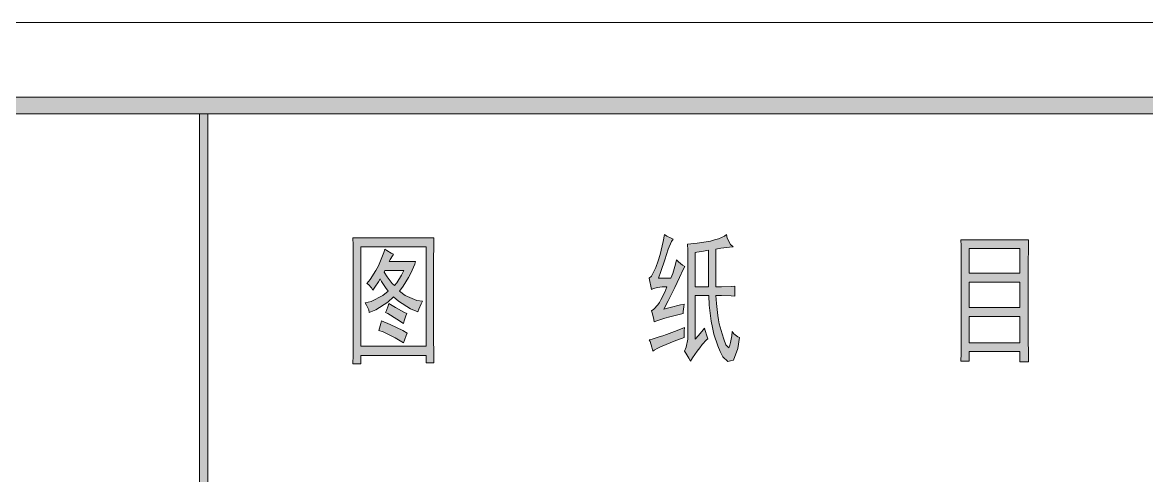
# Model space of a CAD drawing. Header units: millimetres. Extents: x 0 to 207, y 0 to 293.
# Drawn here: x 67.1 to 133.8, y 265.8 to 292.6 of the extents above; entities that cross this region are included whole.
import ezdxf

# ---------------------------------------------------------------- set-up
doc = ezdxf.new("R2010")
doc.units = ezdxf.units.MM

msp = doc.modelspace()

# ---------------------------------------------------------------- hatches: boundary and pattern name
h = msp.add_hatch(color=0)
h.dxf.hatch_style = 2
h.paths.add_polyline_path([(202.483861, 288.208861), (201.499611, 287.224611), (25.124833, 287.224611), (24.140583, 288.208861)])
h = msp.add_hatch(color=0)
h.dxf.hatch_style = 2
h.paths.add_polyline_path([(77.593472, 287.224611), (78.087361, 287.224611), (78.087361, 242.883972), (77.593472, 242.883972)])
h = msp.add_hatch(color=0)
h.paths.add_polyline_path([(91.517611, 279.862139), (91.5035, 279.445861), (91.492917, 278.532167), (91.492917, 278.03475), (91.492917, 274.482278), (91.492917, 273.967222), (91.5035, 272.95475), (91.517611, 272.457333), (91.051944, 272.457333), (91.051944, 272.887722), (87.167861, 272.887722), (87.167861, 272.390306), (86.705722, 272.390306), (86.716306, 272.905361), (86.726889, 273.967222), (86.726889, 274.514028), (86.726889, 278.03475), (86.726889, 278.514528), (86.716306, 279.428222), (86.705722, 279.862139)])
h.paths.add_polyline_path([(91.051944, 273.452167), (91.051944, 279.329444), (87.167861, 279.329444), (87.167861, 273.452167)])
h = msp.add_hatch(color=0)
h.dxf.hatch_style = 2
h.paths.add_polyline_path([(105.720444, 279.795111), (105.625194, 279.646944), (105.427639, 279.188333), (105.325333, 278.881417), (105.2195, 278.5745), (104.986667, 277.868944), (104.859667, 277.470306), (105.579333, 277.470306), (105.69575, 277.752528), (105.868611, 278.299333), (105.928583, 278.567444), (106.034417, 278.451028), (106.277833, 278.249944), (106.415417, 278.168806), (106.323694, 277.985361), (106.090861, 277.512639), (105.953278, 277.219833), (105.812167, 276.930556), (105.417056, 276.140333), (105.163056, 275.642917), (105.544056, 275.741694), (106.150833, 275.893389), (106.369556, 275.942778), (106.348389, 275.776972), (106.323694, 275.49475), (106.323694, 275.378333), (106.242556, 275.360694), (105.847444, 275.261917), (105.533472, 275.17725), (105.2195, 275.096111), (104.753833, 274.947944), (104.602139, 274.880917), (104.580972, 275.029083), (104.499833, 275.360694), (104.439861, 275.544139), (104.580972, 275.642917), (104.813806, 275.893389), (104.905528, 276.041556), (104.99725, 276.19325), (105.2195, 276.655389), (105.3465, 276.972889), (105.275944, 276.972889), (105.067806, 276.95525), (104.930222, 276.937611), (104.789111, 276.9235), (104.545694, 276.856472), (104.439861, 276.807083), (104.302278, 277.470306), (104.439861, 277.604361), (104.700917, 278.119417), (104.824389, 278.500417), (104.947861, 278.881417), (105.138361, 279.661056), (105.208917, 280.059694), (105.3465, 279.978556), (105.604028, 279.8445)])
h = msp.add_hatch(color=0)
h.paths.add_polyline_path([(107.787722, 273.882556), (107.696, 273.815528), (107.452583, 273.550944), (107.300889, 273.353389), (107.149194, 273.152306), (106.8705, 272.753667), (106.7435, 272.556111), (106.64825, 272.739556), (106.475389, 273.035889), (106.39425, 273.152306), (106.496556, 273.385139), (106.602389, 273.850806), (106.602389, 274.083639), (106.602389, 278.168806), (106.602389, 278.482778), (106.591806, 279.146), (106.577694, 279.49525), (107.138611, 279.544639), (107.932361, 279.671639), (108.17225, 279.745722), (108.408611, 279.819806), (108.764917, 279.978556), (108.881333, 280.059694), (108.937778, 279.8445), (109.135333, 279.477611), (109.276444, 279.329444), (109.068306, 279.311806), (108.556778, 279.248306), (108.253389, 279.195389), (108.253389, 276.972889), (108.588528, 276.972889), (109.160028, 276.987), (109.392861, 277.004639), (109.392861, 276.408444), (109.160028, 276.422556), (108.588528, 276.440194), (108.253389, 276.440194), (108.288667, 275.974528), (108.369806, 275.261917), (108.415667, 275.011444), (108.461528, 274.7645), (108.623806, 274.182417), (108.740222, 273.850806), (108.856639, 273.519194), (109.025972, 273.342806), (109.078889, 273.501556), (109.131806, 273.660306), (109.205889, 274.066), (109.230583, 274.316472), (109.332889, 274.182417), (109.555139, 273.998972), (109.671556, 273.949583), (109.565722, 273.304), (109.297611, 272.612556), (109.135333, 272.570222), (108.973056, 272.531417), (108.666139, 272.813639), (108.5215, 273.134667), (108.373333, 273.459222), (108.147556, 274.164778), (108.066417, 274.549306), (107.985278, 274.930306), (107.868861, 275.87575), (107.833583, 276.440194), (107.022194, 276.440194), (107.022194, 273.850806), (107.21975, 274.083639), (107.498444, 274.41525), (107.579583, 274.514028), (107.614861, 274.379972), (107.717167, 274.066)])
h.paths.add_polyline_path([(107.022194, 276.972889), (107.812417, 276.972889), (107.812417, 279.131889), (107.519611, 279.078972), (107.1245, 279.015472), (107.022194, 278.997833)])
h = msp.add_hatch(color=0)
h.paths.add_polyline_path([(126.827139, 279.759833), (126.816556, 279.280056), (126.802444, 278.366361), (126.802444, 277.935972), (126.802444, 274.048361), (126.802444, 273.801417), (126.816556, 273.035889), (126.827139, 272.520833), (126.315611, 272.520833), (126.315611, 273.120556), (123.292306, 273.120556), (123.292306, 272.556111), (122.805472, 272.556111), (122.816056, 273.004139), (122.826639, 273.71675), (122.826639, 273.984861), (122.826639, 277.935972), (122.826639, 278.482778), (122.816056, 279.396472), (122.805472, 279.759833)])
h.paths.add_polyline_path([(126.315611, 273.649722), (126.315611, 275.212528), (123.292306, 275.212528), (123.292306, 273.649722)])
h.paths.add_polyline_path([(126.315611, 275.741694), (126.315611, 277.237472), (123.292306, 277.237472), (123.292306, 275.741694)])
h.paths.add_polyline_path([(126.315611, 277.770167), (126.315611, 279.230667), (123.292306, 279.230667), (123.292306, 277.770167)])
h = msp.add_hatch(color=0)
h.paths.add_polyline_path([(89.12225, 278.899056), (89.051694, 278.79675), (88.924694, 278.581556), (88.864722, 278.465139), (90.424, 278.465139), (90.378139, 278.316972), (90.226444, 277.950083), (90.120611, 277.734889), (90.014778, 277.519694), (89.690222, 277.004639), (89.4715, 276.704778), (89.817222, 276.457833), (90.505139, 276.157972), (90.840278, 276.108583), (90.759139, 275.960417), (90.621556, 275.642917), (90.561583, 275.477111), (90.131194, 275.660556), (89.411528, 276.108583), (89.12225, 276.373167), (88.783583, 276.059194), (88.063917, 275.593528), (87.679389, 275.445361), (87.644111, 275.593528), (87.517111, 275.87575), (87.425389, 276.009806), (87.795806, 276.090944), (88.483722, 276.440194), (88.797694, 276.704778), (88.631889, 276.9235), (88.402583, 277.286861), (88.332028, 277.438556), (88.226194, 277.269222), (88.007472, 276.937611), (87.891056, 276.771806), (87.806389, 276.905861), (87.633528, 277.103417), (87.541806, 277.170444), (87.739361, 277.403278), (88.0745, 277.925389), (88.215611, 278.218194), (88.353194, 278.507472), (88.55075, 278.997833), (88.610722, 279.195389), (88.727139, 279.11425), (88.981139, 278.966083)])
h.paths.add_polyline_path([(88.564861, 277.833667), (88.737722, 277.551444), (89.041111, 277.156333), (89.168111, 277.039917), (89.319806, 277.205722), (89.5985, 277.65375), (89.7255, 277.935972), (88.610722, 277.935972)])
h = msp.add_hatch(color=0)
h.dxf.hatch_style = 2
h.paths.add_polyline_path([(88.843556, 275.974528), (89.238667, 275.741694), (89.771361, 275.445361), (89.912472, 275.378333), (89.8525, 275.244278), (89.750194, 274.947944), (89.704333, 274.778611), (89.309222, 275.046722), (88.773, 275.378333), (88.631889, 275.445361), (88.691861, 275.561778), (88.797694, 275.826361)])
h = msp.add_hatch(color=0)
h.dxf.hatch_style = 2
h.paths.add_polyline_path([(88.402583, 274.947944), (88.910583, 274.729222), (89.679639, 274.365861), (89.933639, 274.214167), (89.877194, 274.083639), (89.760778, 273.801417), (89.704333, 273.649722), (89.224556, 273.931944), (88.494306, 274.298833), (88.236778, 274.379972), (88.286167, 274.514028), (88.367306, 274.79625)])
h = msp.add_hatch(color=0)
h.dxf.hatch_style = 2
h.paths.add_polyline_path([(104.302278, 273.815528), (104.485722, 273.868444), (104.887889, 273.991917), (105.103083, 274.066), (105.318278, 274.140083), (105.963861, 274.379972), (106.39425, 274.549306), (106.380139, 274.348222), (106.369556, 274.048361), (106.369556, 273.949583), (105.776889, 273.734389), (105.06075, 273.452167), (104.940806, 273.385139), (104.817333, 273.318111), (104.602139, 273.201694), (104.510417, 273.152306), (104.453972, 273.385139), (104.348139, 273.71675)])

# ---------------------------------------------------------------- linework, layer by layer
at = {"color": 0, "lineweight": 0}
for points in [[(0, 0), (206.918278, 0), (206.918278, 292.643278), (0, 292.643278)], [(202.483861, 288.208861), (201.499611, 287.224611), (25.124833, 287.224611), (24.140583, 288.208861)], [(77.593472, 287.224611), (78.087361, 287.224611), (78.087361, 242.883972), (77.593472, 242.883972)], [(91.517611, 279.862139), (91.5035, 279.445861), (91.492917, 278.532167), (91.492917, 278.03475), (91.492917, 274.482278), (91.492917, 273.967222), (91.5035, 272.95475), (91.517611, 272.457333), (91.051944, 272.457333), (91.051944, 272.887722), (87.167861, 272.887722), (87.167861, 272.390306), (86.705722, 272.390306), (86.716306, 272.905361), (86.726889, 273.967222), (86.726889, 274.514028), (86.726889, 278.03475), (86.726889, 278.514528), (86.716306, 279.428222), (86.705722, 279.862139)], [(105.720444, 279.795111), (105.625194, 279.646944), (105.427639, 279.188333), (105.325333, 278.881417), (105.2195, 278.5745), (104.986667, 277.868944), (104.859667, 277.470306), (105.579333, 277.470306), (105.69575, 277.752528), (105.868611, 278.299333), (105.928583, 278.567444), (106.034417, 278.451028), (106.277833, 278.249944), (106.415417, 278.168806), (106.323694, 277.985361), (106.090861, 277.512639), (105.953278, 277.219833), (105.812167, 276.930556), (105.417056, 276.140333), (105.163056, 275.642917), (105.544056, 275.741694), (106.150833, 275.893389), (106.369556, 275.942778), (106.348389, 275.776972), (106.323694, 275.49475), (106.323694, 275.378333), (106.242556, 275.360694), (105.847444, 275.261917), (105.533472, 275.17725), (105.2195, 275.096111), (104.753833, 274.947944), (104.602139, 274.880917), (104.580972, 275.029083), (104.499833, 275.360694), (104.439861, 275.544139), (104.580972, 275.642917), (104.813806, 275.893389), (104.905528, 276.041556), (104.99725, 276.19325), (105.2195, 276.655389), (105.3465, 276.972889), (105.275944, 276.972889), (105.067806, 276.95525), (104.930222, 276.937611), (104.789111, 276.9235), (104.545694, 276.856472), (104.439861, 276.807083), (104.302278, 277.470306), (104.439861, 277.604361), (104.700917, 278.119417), (104.824389, 278.500417), (104.947861, 278.881417), (105.138361, 279.661056), (105.208917, 280.059694), (105.3465, 279.978556), (105.604028, 279.8445)], [(107.787722, 273.882556), (107.696, 273.815528), (107.452583, 273.550944), (107.300889, 273.353389), (107.149194, 273.152306), (106.8705, 272.753667), (106.7435, 272.556111), (106.64825, 272.739556), (106.475389, 273.035889), (106.39425, 273.152306), (106.496556, 273.385139), (106.602389, 273.850806), (106.602389, 274.083639), (106.602389, 278.168806), (106.602389, 278.482778), (106.591806, 279.146), (106.577694, 279.49525), (107.138611, 279.544639), (107.932361, 279.671639), (108.17225, 279.745722), (108.408611, 279.819806), (108.764917, 279.978556), (108.881333, 280.059694), (108.937778, 279.8445), (109.135333, 279.477611), (109.276444, 279.329444), (109.068306, 279.311806), (108.556778, 279.248306), (108.253389, 279.195389), (108.253389, 276.972889), (108.588528, 276.972889), (109.160028, 276.987), (109.392861, 277.004639), (109.392861, 276.408444), (109.160028, 276.422556), (108.588528, 276.440194), (108.253389, 276.440194), (108.288667, 275.974528), (108.369806, 275.261917), (108.415667, 275.011444), (108.461528, 274.7645), (108.623806, 274.182417), (108.740222, 273.850806), (108.856639, 273.519194), (109.025972, 273.342806), (109.078889, 273.501556), (109.131806, 273.660306), (109.205889, 274.066), (109.230583, 274.316472), (109.332889, 274.182417), (109.555139, 273.998972), (109.671556, 273.949583), (109.565722, 273.304), (109.297611, 272.612556), (109.135333, 272.570222), (108.973056, 272.531417), (108.666139, 272.813639), (108.5215, 273.134667), (108.373333, 273.459222), (108.147556, 274.164778), (108.066417, 274.549306), (107.985278, 274.930306), (107.868861, 275.87575), (107.833583, 276.440194), (107.022194, 276.440194), (107.022194, 273.850806), (107.21975, 274.083639), (107.498444, 274.41525), (107.579583, 274.514028), (107.614861, 274.379972), (107.717167, 274.066)], [(126.827139, 279.759833), (126.816556, 279.280056), (126.802444, 278.366361), (126.802444, 277.935972), (126.802444, 274.048361), (126.802444, 273.801417), (126.816556, 273.035889), (126.827139, 272.520833), (126.315611, 272.520833), (126.315611, 273.120556), (123.292306, 273.120556), (123.292306, 272.556111), (122.805472, 272.556111), (122.816056, 273.004139), (122.826639, 273.71675), (122.826639, 273.984861), (122.826639, 277.935972), (122.826639, 278.482778), (122.816056, 279.396472), (122.805472, 279.759833)], [(91.051944, 273.452167), (91.051944, 279.329444), (87.167861, 279.329444), (87.167861, 273.452167)], [(89.12225, 278.899056), (89.051694, 278.79675), (88.924694, 278.581556), (88.864722, 278.465139), (90.424, 278.465139), (90.378139, 278.316972), (90.226444, 277.950083), (90.120611, 277.734889), (90.014778, 277.519694), (89.690222, 277.004639), (89.4715, 276.704778), (89.817222, 276.457833), (90.505139, 276.157972), (90.840278, 276.108583), (90.759139, 275.960417), (90.621556, 275.642917), (90.561583, 275.477111), (90.131194, 275.660556), (89.411528, 276.108583), (89.12225, 276.373167), (88.783583, 276.059194), (88.063917, 275.593528), (87.679389, 275.445361), (87.644111, 275.593528), (87.517111, 275.87575), (87.425389, 276.009806), (87.795806, 276.090944), (88.483722, 276.440194), (88.797694, 276.704778), (88.631889, 276.9235), (88.402583, 277.286861), (88.332028, 277.438556), (88.226194, 277.269222), (88.007472, 276.937611), (87.891056, 276.771806), (87.806389, 276.905861), (87.633528, 277.103417), (87.541806, 277.170444), (87.739361, 277.403278), (88.0745, 277.925389), (88.215611, 278.218194), (88.353194, 278.507472), (88.55075, 278.997833), (88.610722, 279.195389), (88.727139, 279.11425), (88.981139, 278.966083)], [(107.022194, 276.972889), (107.812417, 276.972889), (107.812417, 279.131889), (107.519611, 279.078972), (107.1245, 279.015472), (107.022194, 278.997833)], [(126.315611, 277.770167), (126.315611, 279.230667), (123.292306, 279.230667), (123.292306, 277.770167)], [(88.564861, 277.833667), (88.737722, 277.551444), (89.041111, 277.156333), (89.168111, 277.039917), (89.319806, 277.205722), (89.5985, 277.65375), (89.7255, 277.935972), (88.610722, 277.935972)], [(126.315611, 275.741694), (126.315611, 277.237472), (123.292306, 277.237472), (123.292306, 275.741694)], [(88.843556, 275.974528), (89.238667, 275.741694), (89.771361, 275.445361), (89.912472, 275.378333), (89.8525, 275.244278), (89.750194, 274.947944), (89.704333, 274.778611), (89.309222, 275.046722), (88.773, 275.378333), (88.631889, 275.445361), (88.691861, 275.561778), (88.797694, 275.826361)], [(126.315611, 273.649722), (126.315611, 275.212528), (123.292306, 275.212528), (123.292306, 273.649722)], [(88.402583, 274.947944), (88.910583, 274.729222), (89.679639, 274.365861), (89.933639, 274.214167), (89.877194, 274.083639), (89.760778, 273.801417), (89.704333, 273.649722), (89.224556, 273.931944), (88.494306, 274.298833), (88.236778, 274.379972), (88.286167, 274.514028), (88.367306, 274.79625)], [(104.302278, 273.815528), (104.485722, 273.868444), (104.887889, 273.991917), (105.103083, 274.066), (105.318278, 274.140083), (105.963861, 274.379972), (106.39425, 274.549306), (106.380139, 274.348222), (106.369556, 274.048361), (106.369556, 273.949583), (105.776889, 273.734389), (105.06075, 273.452167), (104.940806, 273.385139), (104.817333, 273.318111), (104.602139, 273.201694), (104.510417, 273.152306), (104.453972, 273.385139), (104.348139, 273.71675)]]:
    msp.add_lwpolyline(points, close=True, dxfattribs=at)

doc.saveas('drawing.dxf')
